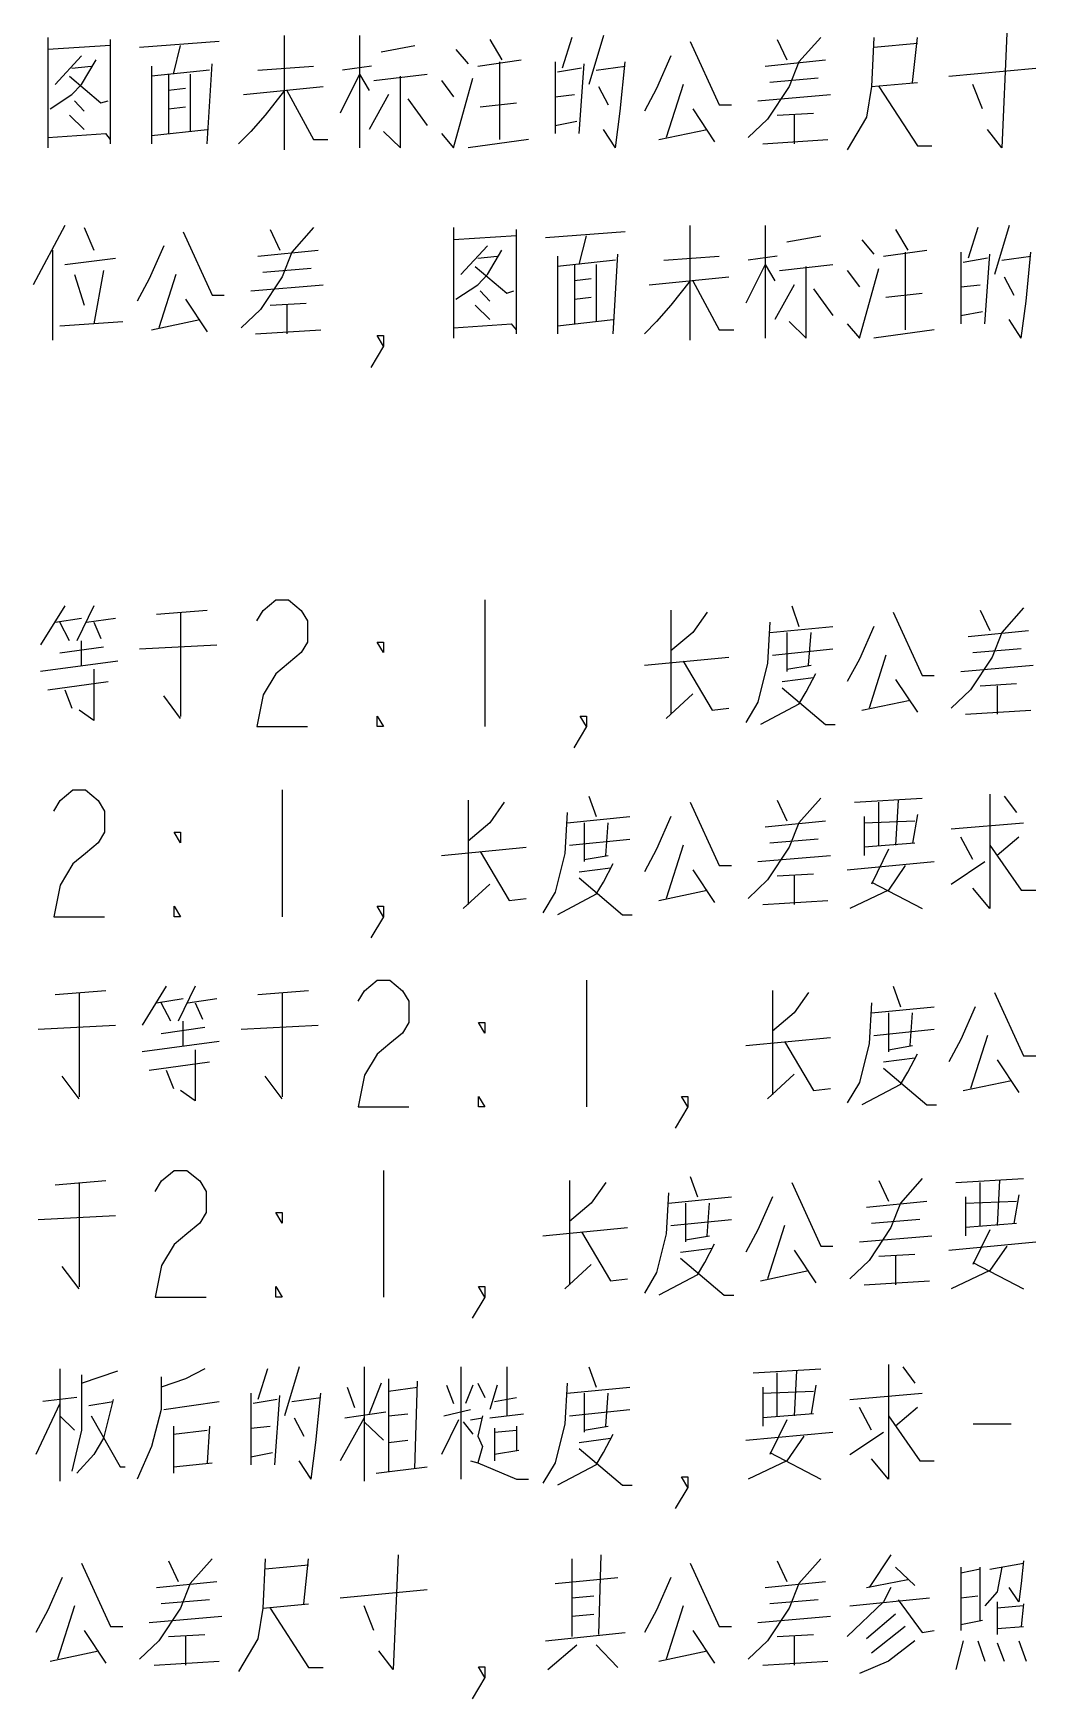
# Model space of a CAD drawing. Header units: millimetres. Extents: x 0 to 420, y 0 to 297.
# Drawn here: x 64.79 to 84.55, y 47.23 to 80.07 of the extents above; entities that cross this region are included whole.
import ezdxf

# ---------------------------------------------------------------- set-up
doc = ezdxf.new("R2010")
doc.units = ezdxf.units.MM
doc.header["$LTSCALE"] = 23.1
doc.layers.get('0').update_dxf_attribs({"linetype": 'CONTINUOUS'})

msp = doc.modelspace()

# ---------------------------------------------------------------- linework, layer by layer
at = {"color": 2}
for p, q in [((65.0775, 79.9849), (65.0775, 77.8075)), ((65.0775, 79.9446), (65.0775, 77.9285)), ((66.3156, 79.8236), (65.0775, 79.743)), ((66.3156, 77.9688), (66.3156, 79.9446)), ((68.4585, 79.9043), (66.8871, 79.7833)), ((67.5537, 79.2591), (67.6966, 79.8236)), ((69.7442, 77.7672), (69.7442, 80.0252)), ((71.2204, 80.0252), (71.2204, 77.8075)), ((71.649, 79.7026), (72.3156, 79.8236)), ((73.7918, 79.9446), (74.0299, 79.5414)), ((75.4109, 79.9849), (75.2204, 79.3801)), ((76.0299, 80.0252), (75.7442, 79.0575)), ((79.4585, 79.9446), (79.649, 79.5414)), ((82.2204, 79.8639), (81.3632, 79.7833)), ((82.1251, 79.0978), (82.2204, 79.9849)), ((65.7442, 79.622), (65.2204, 79.0575)), ((73.1251, 79.743), (73.3632, 79.4607)), ((73.5537, 79.4204), (74.4109, 79.5414)), ((73.9823, 79.501), (73.9823, 77.9688)), ((75.0775, 79.501), (75.0775, 78.0897)), ((79.2204, 79.4204), (80.4109, 79.5414)), ((65.5537, 79.3801), (65.9347, 79.4204)), ((67.1251, 79.4204), (67.1251, 77.8881)), ((68.268, 79.3397), (67.1251, 79.2188)), ((67.4585, 79.2591), (67.4585, 78.0897)), ((67.8871, 79.2591), (67.8871, 78.1301)), ((68.2204, 77.8881), (68.3156, 79.4607)), ((69.2204, 79.3397), (70.3156, 79.4204)), ((71.2204, 79.2591), (70.8394, 78.493)), ((71.4585, 79.4204), (70.887, 79.3397)), ((71.2204, 79.2591), (71.4109, 78.9365)), ((71.5061, 79.1381), (72.5537, 79.2591)), ((72.0299, 77.8075), (72.0299, 79.2188)), ((72.8394, 79.1381), (73.0775, 78.8155)), ((75.6013, 79.3801), (75.1251, 79.2994)), ((75.5537, 78.0897), (75.649, 79.4607)), ((75.8871, 79.3397), (76.4585, 79.4204)), ((80.268, 79.1785), (79.3156, 79.0978)), ((82.8394, 79.2188), (84.5537, 79.3801)), ((65.1251, 78.5736), (65.5537, 78.8559)), ((67.7918, 78.9768), (67.4585, 78.9365)), ((68.9347, 78.8559), (70.5061, 79.0172)), ((71.7918, 78.8559), (71.4109, 78.1704)), ((75.0775, 78.8155), (75.4585, 78.8559)), ((75.9347, 79.0172), (76.1251, 78.6543)), ((77.6013, 79.0575), (77.268, 78.0091)), ((79.0775, 78.7349), (80.5061, 78.8559)), ((81.3156, 79.0172), (82.2204, 79.0978)), ((83.5061, 78.5736), (83.3156, 79.0575)), ((65.6013, 78.7349), (65.7918, 78.5333)), ((67.4585, 78.5736), (67.7918, 78.6139)), ((72.1728, 78.7752), (72.5537, 78.251)), ((73.6013, 78.6139), (74.3156, 78.6946)), ((77.7918, 78.5736), (78.2204, 77.9285)), ((79.4585, 78.4526), (80.1728, 78.493)), ((65.5061, 78.4526), (65.7918, 78.1704)), ((67.1251, 78.0494), (68.2204, 78.1704)), ((75.0775, 78.251), (75.5061, 78.3317)), ((76.268, 77.8075), (76.0299, 78.1704)), ((77.1251, 77.9688), (78.0775, 78.1704)), ((79.7918, 78.4526), (79.7918, 77.8881)), ((65.0775, 78.0091), (66.2204, 78.0897)), ((72.0299, 77.8075), (71.6966, 78.1301)), ((74.5537, 77.9688), (73.3632, 77.8075)), ((79.1728, 77.8881), (80.4585, 77.9688)), ((65.4109, 76.2752), (64.7918, 75.1059)), ((65.7918, 76.2349), (65.9823, 75.7914)), ((69.4585, 76.1946), (69.649, 75.7914)), ((73.0775, 76.2349), (73.0775, 74.0575)), ((73.0775, 76.1946), (73.0775, 74.1785)), ((74.3156, 74.2188), (74.3156, 76.1946)), ((77.7442, 74.0172), (77.7442, 76.2752)), ((79.2204, 76.2752), (79.2204, 74.0575)), ((81.7918, 76.1946), (82.0299, 75.7914)), ((83.4109, 76.2349), (83.2204, 75.6301)), ((84.0299, 76.2752), (83.7442, 75.3075)), ((74.3156, 76.0736), (73.0775, 75.993)), ((73.7442, 75.872), (73.2204, 75.3075)), ((76.4585, 76.1543), (74.8871, 76.0333)), ((75.5537, 75.5091), (75.6966, 76.0736)), ((79.649, 75.9526), (80.3156, 76.0736)), ((81.1251, 75.993), (81.3632, 75.7107)), ((65.1728, 75.7914), (65.1728, 74.0172)), ((65.4109, 75.5091), (66.4109, 75.6301)), ((69.2204, 75.6704), (70.4109, 75.7914)), ((73.5537, 75.6301), (73.9347, 75.6704)), ((75.1251, 75.6704), (75.1251, 74.1381)), ((76.268, 75.5897), (75.1251, 75.4688)), ((76.2204, 74.1381), (76.3156, 75.7107)), ((77.2204, 75.5897), (78.3156, 75.6704)), ((79.4585, 75.6704), (78.887, 75.5897)), ((81.5537, 75.6704), (82.4109, 75.7914)), ((81.9823, 75.751), (81.9823, 74.2188)), ((83.0775, 75.751), (83.0775, 74.3397)), ((83.6013, 75.6301), (83.1251, 75.5494)), ((83.5537, 74.3397), (83.649, 75.7107)), ((83.8871, 75.5897), (84.4585, 75.6704)), ((65.6013, 75.3075), (65.7918, 74.7026)), ((66.1728, 75.3881), (65.9823, 74.3397)), ((67.6013, 75.3075), (67.268, 74.2591)), ((70.268, 75.4284), (69.3156, 75.3478)), ((75.4585, 75.5091), (75.4585, 74.3397)), ((75.7918, 75.2268), (75.4585, 75.1865)), ((75.8871, 75.5091), (75.8871, 74.3801)), ((76.9347, 75.1059), (78.5061, 75.2672)), ((79.2204, 75.5091), (78.8394, 74.743)), ((79.2204, 75.5091), (79.4109, 75.1865)), ((79.5061, 75.3881), (80.5537, 75.5091)), ((80.0299, 74.0575), (80.0299, 75.4688)), ((80.8394, 75.3881), (81.0775, 75.0655)), ((83.9347, 75.2672), (84.1251, 74.9043)), ((69.0775, 74.9849), (70.5061, 75.1059)), ((73.1251, 74.8236), (73.5537, 75.1059)), ((73.6013, 74.9849), (73.7918, 74.7833)), ((79.7918, 75.1059), (79.4109, 74.4204)), ((80.1728, 75.0252), (80.5537, 74.501)), ((81.6013, 74.8639), (82.3156, 74.9446)), ((83.0775, 75.0655), (83.4585, 75.1059)), ((67.7918, 74.8236), (68.2204, 74.1785)), ((69.4585, 74.7026), (70.1728, 74.743)), ((69.7918, 74.7026), (69.7918, 74.1381)), ((73.5061, 74.7026), (73.7918, 74.4204)), ((75.4585, 74.8236), (75.7918, 74.8639)), ((83.0775, 74.501), (83.5061, 74.5817)), ((65.3156, 74.2994), (66.5537, 74.3801)), ((67.1251, 74.2188), (68.0775, 74.4204)), ((69.1728, 74.1381), (70.4585, 74.2188)), ((73.0775, 74.2591), (74.2204, 74.3397)), ((75.1251, 74.2994), (76.2204, 74.4204)), ((80.0299, 74.0575), (79.6966, 74.3801)), ((82.5537, 74.2188), (81.3632, 74.0575)), ((84.268, 74.0575), (84.0299, 74.4204)), ((65.4109, 68.7752), (64.9347, 68.0091)), ((65.9823, 68.7752), (65.649, 68.0897)), ((67.2204, 68.6139), (68.2204, 68.6946)), ((67.6966, 68.6543), (67.6966, 66.5978)), ((73.6966, 68.8962), (73.6966, 66.3962)), ((77.3632, 68.6946), (77.3632, 66.6381)), ((79.7442, 68.7752), (79.887, 68.372)), ((83.4585, 68.6946), (83.649, 68.2913)), ((65.2204, 68.4526), (65.7442, 68.5333)), ((65.5061, 68.0897), (65.3156, 68.4526)), ((65.8394, 68.4526), (66.4109, 68.5333)), ((65.9823, 68.4526), (66.1251, 68.1301)), ((79.3156, 68.251), (80.5537, 68.372)), ((65.7442, 67.6059), (65.7442, 68.0897)), ((66.8871, 67.9285), (68.4109, 68.0091)), ((79.649, 68.251), (79.649, 67.4849)), ((80.0775, 67.6059), (80.1251, 68.251)), ((83.2204, 68.1704), (84.4109, 68.2913)), ((66.4585, 67.6865), (64.9347, 67.4849)), ((65.3156, 67.8478), (66.1728, 67.9688)), ((76.8394, 67.6059), (78.5061, 67.7672)), ((79.3632, 67.8075), (80.5537, 67.9285)), ((81.6013, 67.8075), (81.268, 66.7591)), ((84.268, 67.9285), (83.3156, 67.8478)), ((65.9823, 67.5252), (65.9823, 66.5172)), ((79.5537, 67.2833), (80.1728, 67.3639)), ((79.649, 67.5252), (80.1251, 67.6059)), ((81.7918, 67.3236), (82.2204, 66.6784)), ((83.0775, 67.4849), (84.5061, 67.6059)), ((65.0775, 67.122), (66.268, 67.2833)), ((65.4109, 67.122), (65.5537, 66.7591)), ((67.6966, 66.5575), (67.3632, 67.001)), ((77.7918, 67.0414), (77.268, 66.5575)), ((83.4585, 67.2026), (84.1728, 67.243)), ((83.7918, 67.2026), (83.7918, 66.6381)), ((79.887, 66.8397), (79.1251, 66.4365)), ((81.1251, 66.7188), (82.0775, 66.9204)), ((83.1728, 66.6381), (84.4585, 66.7188)), ((69.6966, 65.1462), (69.6966, 62.6462)), ((75.7442, 65.0252), (75.8871, 64.622)), ((83.9347, 65.0252), (84.1728, 64.7026)), ((73.3632, 64.9446), (73.3632, 62.8881)), ((79.4585, 64.9446), (79.649, 64.5413)), ((80.9823, 64.9043), (82.3156, 64.9849)), ((81.4585, 64.0575), (81.4585, 64.9043)), ((81.8394, 64.9446), (81.7918, 64.0575)), ((75.3156, 64.501), (76.5537, 64.622)), ((75.649, 64.501), (75.649, 63.7349)), ((76.0775, 63.8559), (76.1251, 64.501)), ((79.2204, 64.4204), (80.4109, 64.5413)), ((81.1728, 64.622), (81.1728, 63.8559)), ((81.1728, 64.501), (82.1728, 64.5413)), ((82.2204, 64.6623), (82.1251, 64.0978)), ((82.887, 64.3801), (84.3156, 64.501)), ((75.3632, 64.0575), (76.5537, 64.1785)), ((77.6013, 64.0575), (77.268, 63.0091)), ((80.268, 64.1785), (79.3156, 64.0978)), ((82.1728, 64.0978), (81.1728, 64.0172)), ((83.3156, 63.7752), (83.0775, 64.2188)), ((84.2204, 64.2188), (83.7918, 63.8559)), ((72.8394, 63.8559), (74.5061, 64.0172)), ((75.649, 63.7752), (76.1251, 63.8559)), ((79.0775, 63.7349), (80.5061, 63.8559)), ((80.8394, 63.5736), (82.5537, 63.7349)), ((81.649, 63.9768), (81.3156, 63.2914)), ((82.887, 63.2914), (83.5537, 63.7349)), ((75.5537, 63.5333), (76.1728, 63.6139)), ((77.7918, 63.5736), (78.2204, 62.9284)), ((79.4585, 63.4526), (80.1728, 63.493)), ((79.7918, 63.4526), (79.7918, 62.8881)), ((73.7918, 63.2914), (73.268, 62.8075)), ((75.8871, 63.0897), (75.1251, 62.6865)), ((77.1251, 62.9688), (78.0775, 63.1704)), ((81.3156, 63.3317), (82.3156, 62.8075)), ((79.1728, 62.8881), (80.4585, 62.9688)), ((65.2204, 61.1139), (66.2204, 61.1946)), ((65.6966, 61.1543), (65.6966, 59.0978)), ((67.4109, 61.2752), (66.9347, 60.5091)), ((67.9823, 61.2752), (67.649, 60.5897)), ((69.2204, 61.1139), (70.2204, 61.1946)), ((69.6966, 61.1543), (69.6966, 59.0978)), ((75.6966, 61.3962), (75.6966, 58.8962)), ((79.3632, 61.1946), (79.3632, 59.1381)), ((81.7442, 61.2752), (81.887, 60.872)), ((67.2204, 60.9526), (67.7442, 61.0333)), ((67.5061, 60.5897), (67.3156, 60.9526)), ((67.8394, 60.9526), (68.4109, 61.0333)), ((67.9823, 60.9526), (68.1251, 60.6301)), ((81.3156, 60.751), (82.5537, 60.872)), ((81.649, 60.751), (81.649, 59.9849)), ((82.0775, 60.1059), (82.1251, 60.751)), ((64.8871, 60.4284), (66.4109, 60.5091)), ((67.3156, 60.3478), (68.1728, 60.4688)), ((67.7442, 60.1059), (67.7442, 60.5897)), ((68.887, 60.4284), (70.4109, 60.5091)), ((81.3632, 60.3075), (82.5537, 60.4284)), ((68.4585, 60.1865), (66.9347, 59.9849)), ((78.8394, 60.1059), (80.5061, 60.2672)), ((81.649, 60.0252), (82.1251, 60.1059)), ((83.6013, 60.3075), (83.268, 59.2591)), ((67.0775, 59.622), (68.268, 59.7833)), ((67.9823, 60.0252), (67.9823, 59.0172)), ((81.5537, 59.7833), (82.1728, 59.8639)), ((83.7918, 59.8236), (84.2204, 59.1784)), ((65.6966, 59.0575), (65.3632, 59.501)), ((67.4109, 59.622), (67.5537, 59.2591)), ((69.6966, 59.0575), (69.3632, 59.501)), ((79.7918, 59.5414), (79.268, 59.0575)), ((81.887, 59.3397), (81.1251, 58.9365)), ((83.1251, 59.2188), (84.0775, 59.4204)), ((71.6966, 57.6462), (71.6966, 55.1462)), ((77.7442, 57.5252), (77.8871, 57.122)), ((82.9823, 57.4043), (84.3156, 57.4849)), ((65.2204, 57.3639), (66.2204, 57.4446)), ((65.6966, 57.4043), (65.6966, 55.3478)), ((75.3632, 57.4446), (75.3632, 55.3881)), ((81.4585, 57.4446), (81.649, 57.0414)), ((83.4585, 56.5575), (83.4585, 57.4043)), ((83.8394, 57.4446), (83.7918, 56.5575)), ((84.2204, 57.1623), (84.1251, 56.5978)), ((77.3156, 57.001), (78.5537, 57.122)), ((77.649, 57.001), (77.649, 56.2349)), ((78.0775, 56.3559), (78.1251, 57.001)), ((81.2204, 56.9204), (82.4109, 57.0414)), ((83.1728, 57.122), (83.1728, 56.3559)), ((83.1728, 57.001), (84.1728, 57.0414)), ((64.8871, 56.6784), (66.4109, 56.7591)), ((74.8394, 56.3559), (76.5061, 56.5172)), ((77.3632, 56.5575), (78.5537, 56.6784)), ((79.6013, 56.5575), (79.268, 55.5091)), ((82.268, 56.6784), (81.3156, 56.5978)), ((84.1728, 56.5978), (83.1728, 56.5172)), ((77.649, 56.2752), (78.1251, 56.3559)), ((81.0775, 56.2349), (82.5061, 56.3559)), ((82.8394, 56.0736), (84.5537, 56.2349)), ((83.649, 56.4768), (83.3156, 55.7914)), ((77.5537, 56.0333), (78.1728, 56.1139)), ((79.7918, 56.0736), (80.2204, 55.4284)), ((81.4585, 55.9526), (82.1728, 55.993)), ((81.7918, 55.9526), (81.7918, 55.3881)), ((83.3156, 55.8317), (84.3156, 55.3075)), ((65.6966, 55.3075), (65.3632, 55.751)), ((75.7918, 55.7914), (75.268, 55.3075)), ((77.8871, 55.5897), (77.1251, 55.1865)), ((79.1251, 55.4688), (80.0775, 55.6704)), ((81.1728, 55.3881), (82.4585, 55.4688)), ((65.3156, 53.7349), (65.3156, 51.5172)), ((65.7442, 53.4526), (66.4585, 53.6946)), ((69.4109, 53.7349), (69.2204, 53.1301)), ((70.0299, 53.7752), (69.7442, 52.8075)), ((71.3156, 53.7752), (71.3156, 51.5172)), ((71.7918, 53.5333), (71.7918, 51.7188)), ((73.2204, 53.7752), (73.2204, 51.5575)), ((74.1251, 53.7752), (74.1251, 52.8075)), ((75.7442, 53.7752), (75.8871, 53.372)), ((78.9823, 53.6543), (80.3156, 53.7349)), ((79.4585, 52.8075), (79.4585, 53.6543)), ((79.8394, 53.6946), (79.7918, 52.8075)), ((81.9347, 53.7752), (82.1728, 53.4526)), ((69.0775, 53.251), (69.0775, 51.8397)), ((69.5537, 51.8397), (69.649, 53.2107)), ((70.9823, 53.372), (71.1251, 52.9688)), ((71.649, 53.4526), (71.4109, 52.8478)), ((71.7918, 53.2914), (72.3632, 53.372)), ((72.3156, 51.7591), (72.3632, 53.493)), ((72.9347, 53.4123), (73.0775, 53.0494)), ((73.4585, 53.4123), (73.3156, 53.0494)), ((73.5537, 53.4526), (73.6966, 53.1704)), ((73.9347, 53.4123), (73.7918, 52.9284)), ((75.3156, 53.251), (76.5537, 53.372)), ((75.649, 53.251), (75.649, 52.4849)), ((76.0775, 52.6059), (76.1251, 53.251)), ((79.1728, 53.372), (79.1728, 52.6059)), ((79.1728, 53.251), (80.1728, 53.2914)), ((80.2204, 53.4123), (80.1251, 52.8478)), ((80.887, 53.1301), (82.3156, 53.251)), ((65.3156, 53.0494), (64.8394, 52.0414)), ((65.649, 53.1704), (64.9823, 53.0897)), ((65.8871, 53.0091), (66.3632, 53.0897)), ((67.3632, 52.9284), (68.4585, 53.0897)), ((69.6013, 53.1301), (69.1251, 53.0494)), ((69.887, 53.0897), (70.4585, 53.1704)), ((70.9347, 52.7672), (71.7442, 52.8881)), ((72.887, 52.8075), (73.4109, 52.9284)), ((73.8871, 53.0897), (74.3156, 53.1704)), ((75.3632, 52.8075), (76.5537, 52.9284)), ((81.3156, 52.5252), (81.0775, 52.9688)), ((82.2204, 52.9688), (81.7918, 52.6059)), ((65.3156, 52.8075), (65.6013, 52.5252)), ((67.5537, 52.6059), (67.5537, 51.6785)), ((68.268, 52.6059), (68.2204, 51.8801)), ((69.0775, 52.5655), (69.4585, 52.6059)), ((69.9347, 52.7672), (70.1251, 52.4043)), ((71.3156, 52.7672), (70.8394, 51.9204)), ((71.3156, 52.6865), (71.6966, 52.3236)), ((71.7918, 52.8075), (72.1728, 52.8478)), ((73.1728, 52.7268), (72.8394, 52.0414)), ((73.268, 52.6865), (73.4585, 52.4446)), ((73.4109, 52.7268), (73.649, 52.7672)), ((73.7918, 52.7672), (74.4585, 52.8478)), ((73.8871, 52.5655), (73.8871, 51.9204)), ((74.3156, 52.6059), (74.3156, 52.122)), ((75.649, 52.5252), (76.1251, 52.6059)), ((80.1728, 52.8478), (79.1728, 52.7672)), ((79.649, 52.7268), (79.3156, 52.0414)), ((83.3216, 52.6462), (84.0716, 52.6462)), ((67.5537, 52.4446), (68.2204, 52.5252)), ((71.7918, 52.2833), (72.1728, 52.3236)), ((73.8871, 52.4849), (74.3156, 52.5252)), ((75.5537, 52.2833), (76.1728, 52.3639)), ((78.8394, 52.3236), (80.5537, 52.4849)), ((80.887, 52.0414), (81.5537, 52.4849)), ((69.0775, 52.001), (69.5061, 52.0817)), ((70.268, 51.5575), (70.0299, 51.9204)), ((74.3632, 52.122), (73.8871, 52.0414)), ((79.3156, 52.0817), (80.3156, 51.5575)), ((67.5537, 51.7994), (68.3156, 51.8801)), ((71.5537, 51.6785), (72.5537, 51.7994)), ((75.8871, 51.8397), (75.1251, 51.4365)), ((67.4585, 49.9446), (67.649, 49.5414)), ((70.1251, 49.0978), (70.2204, 49.9849)), ((75.4109, 49.9849), (75.4109, 48.4526)), ((75.9823, 50.0655), (75.9347, 48.493)), ((79.4585, 49.9446), (79.649, 49.5414)), ((81.6966, 50.0655), (81.268, 49.4204)), ((70.2204, 49.8639), (69.3632, 49.7833)), ((75.0775, 49.501), (76.3156, 49.622)), ((81.7918, 49.8236), (82.1728, 49.4607)), ((83.0775, 49.8236), (83.0775, 48.5736)), ((83.4585, 49.7833), (83.0775, 49.7026)), ((83.4585, 48.7752), (83.4585, 49.8236)), ((83.649, 49.7833), (84.3156, 49.9043)), ((67.2204, 49.4204), (68.4109, 49.5414)), ((70.8394, 49.2188), (72.5537, 49.3801)), ((75.4109, 49.2188), (75.8394, 49.2591)), ((79.2204, 49.4204), (80.4109, 49.5414)), ((81.2204, 49.4204), (82.0299, 49.5817)), ((83.0775, 49.2188), (83.4109, 49.2591)), ((65.6013, 49.0575), (65.268, 48.0091)), ((68.268, 49.1784), (67.3156, 49.0978)), ((69.3156, 49.0172), (70.2204, 49.0978)), ((71.5061, 48.5736), (71.3156, 49.0575)), ((77.6013, 49.0575), (77.268, 48.0091)), ((80.268, 49.1784), (79.3156, 49.0978)), ((80.887, 49.0575), (82.4585, 49.2188)), ((83.7918, 49.1381), (83.7918, 48.493)), ((84.3156, 49.0575), (83.7918, 49.0172)), ((84.3156, 49.0978), (84.268, 48.6543)), ((67.0775, 48.7349), (68.5061, 48.8559)), ((75.4109, 48.8559), (75.8394, 48.8962)), ((79.0775, 48.7349), (80.5061, 48.8559)), ((81.7918, 48.8962), (81.2204, 48.4123)), ((81.9823, 48.6543), (81.3156, 48.1301)), ((83.0775, 48.6946), (83.5061, 48.7752)), ((83.7918, 48.6139), (84.3156, 48.6543)), ((65.7918, 48.5736), (66.2204, 47.9285)), ((67.4585, 48.4526), (68.1728, 48.493)), ((67.7918, 48.4526), (67.7918, 47.8881)), ((74.8871, 48.372), (76.4585, 48.5333)), ((74.9347, 47.8075), (75.5061, 48.2913)), ((75.8871, 48.2913), (76.3156, 47.8478)), ((77.7918, 48.5736), (78.2204, 47.9285)), ((79.4585, 48.4526), (80.1728, 48.493)), ((79.7918, 48.4526), (79.7918, 47.8881)), ((83.1251, 48.372), (82.9823, 47.8075)), ((83.4109, 48.372), (83.5537, 47.9688)), ((83.7918, 48.3317), (83.9347, 47.9688)), ((84.2204, 48.372), (84.3632, 47.9688)), ((65.1251, 47.9688), (66.0775, 48.1704)), ((67.1728, 47.8881), (68.4585, 47.9688)), ((77.1251, 47.9688), (78.0775, 48.1704)), ((79.1728, 47.8881), (80.4585, 47.9688))]:
    msp.add_line(p, q, dxfattribs=at)
for points in [[(77.7442, 79.9043), (78.3156, 78.6543), (78.5537, 78.6543)], [(80.3156, 79.9849), (79.887, 79.501), (79.6966, 79.0172), (79.268, 78.372), (78.887, 78.0091)], [(81.3632, 79.9849), (81.3156, 79.0172), (81.2204, 78.4123), (80.8394, 77.7672)], [(83.9823, 80.0655), (83.8871, 77.8075), (83.6013, 78.1704)], [(65.5537, 78.8559), (65.7442, 79.0575), (66.0299, 79.5414)], [(76.268, 77.8075), (76.3632, 78.5333), (76.4585, 79.501)], [(77.3632, 79.622), (77.0775, 78.9768), (76.8394, 78.5333)], [(65.5061, 79.2188), (66.1251, 78.6946), (66.268, 78.7349)], [(72.8394, 78.0897), (73.0775, 77.8075), (73.4585, 79.1785)], [(69.7442, 78.9365), (69.3632, 78.4526), (69.0775, 78.1301), (68.8394, 77.8881)], [(69.7918, 78.9365), (70.3156, 77.9688), (70.6013, 77.9688)], [(81.4585, 79.0172), (82.2204, 77.8478), (82.5061, 77.8478)], [(66.3156, 77.8881), (66.3156, 77.9688), (66.2204, 78.0897)], [(70.3156, 76.2349), (69.887, 75.751), (69.6966, 75.2672), (69.268, 74.622), (68.887, 74.2591)], [(67.3632, 75.872), (67.0775, 75.2268), (66.8394, 74.7833)], [(67.7442, 76.1543), (68.3156, 74.9043), (68.5537, 74.9043)], [(73.5537, 75.1059), (73.7442, 75.3075), (74.0299, 75.7914)], [(84.268, 74.0575), (84.3632, 74.7833), (84.4585, 75.751)], [(73.5061, 75.4688), (74.1251, 74.9446), (74.268, 74.9849)], [(80.8394, 74.3397), (81.0775, 74.0575), (81.4585, 75.4284)], [(77.7442, 75.1865), (77.3632, 74.7026), (77.0775, 74.3801), (76.8394, 74.1381)], [(77.7918, 75.1865), (78.3156, 74.2188), (78.6013, 74.2188)], [(74.3156, 74.1381), (74.3156, 74.2188), (74.2204, 74.3397)], [(71.6966, 73.8962), (71.5716, 74.1045), (71.6966, 74.1045), (71.6966, 73.8962), (71.4466, 73.4795)], [(69.1966, 68.4795), (69.3216, 68.6879), (69.5716, 68.8962), (69.8216, 68.8962), (70.0716, 68.6879), (70.1966, 68.4795), (70.1966, 68.0629), (70.0716, 67.8545), (69.8216, 67.6462), (69.5716, 67.4379), (69.3216, 67.0212), (69.1966, 66.3962), (70.1966, 66.3962)], [(78.0775, 68.6543), (77.7918, 68.251), (77.3632, 67.8881)], [(81.7442, 68.6543), (82.3156, 67.4043), (82.5537, 67.4043)], [(84.3156, 68.7349), (83.8871, 68.251), (83.6966, 67.7672), (83.268, 67.122), (82.887, 66.7591)], [(79.3156, 68.4526), (79.268, 67.6462), (79.0775, 66.8801), (78.8394, 66.4768)], [(81.3632, 68.372), (81.0775, 67.7268), (80.8394, 67.2833)], [(71.6966, 68.0629), (71.6966, 67.8545), (71.5716, 68.0629), (71.6966, 68.0629)], [(77.6013, 67.6865), (78.1728, 66.7188), (78.5061, 66.7591)], [(79.887, 66.8397), (80.0299, 67.0817), (80.2204, 67.4446)], [(79.5537, 67.1623), (80.4109, 66.4365), (80.6013, 66.4365)], [(65.9823, 66.5575), (65.9823, 66.5172), (65.6966, 66.7188)], [(71.6966, 66.3962), (71.5716, 66.3962), (71.5716, 66.6045), (71.6966, 66.3962)], [(75.6966, 66.3962), (75.5716, 66.6045), (75.6966, 66.6045), (75.6966, 66.3962), (75.4466, 65.9795)], [(65.1966, 64.7295), (65.3216, 64.9379), (65.5716, 65.1462), (65.8216, 65.1462), (66.0716, 64.9379), (66.1966, 64.7295), (66.1966, 64.3129), (66.0716, 64.1045), (65.8216, 63.8962), (65.5716, 63.6879), (65.3216, 63.2712), (65.1966, 62.6462), (66.1966, 62.6462)], [(83.649, 65.0655), (83.649, 62.8075), (83.3156, 63.2107)], [(74.0775, 64.9043), (73.7918, 64.501), (73.3632, 64.1381)], [(75.3156, 64.7026), (75.268, 63.8962), (75.0775, 63.1301), (74.8394, 62.7268)], [(77.7442, 64.9043), (78.3156, 63.6543), (78.5537, 63.6543)], [(80.3156, 64.9849), (79.887, 64.501), (79.6966, 64.0172), (79.268, 63.372), (78.887, 63.0091)], [(77.3632, 64.622), (77.0775, 63.9768), (76.8394, 63.5333)], [(67.6966, 64.3129), (67.6966, 64.1045), (67.5716, 64.3129), (67.6966, 64.3129)], [(83.649, 64.0575), (84.268, 63.1704), (84.5537, 63.1704)], [(73.6013, 63.9365), (74.1728, 62.9688), (74.5061, 63.0091)], [(75.5537, 63.4123), (76.4109, 62.6865), (76.6013, 62.6865)], [(75.8871, 63.0897), (76.0299, 63.3317), (76.2204, 63.6946)], [(81.9823, 63.6543), (81.649, 63.1704), (80.887, 62.8075)], [(67.6966, 62.6462), (67.5716, 62.6462), (67.5716, 62.8545), (67.6966, 62.6462)], [(71.6966, 62.6462), (71.5716, 62.8545), (71.6966, 62.8545), (71.6966, 62.6462), (71.4466, 62.2295)], [(71.1966, 60.9795), (71.3216, 61.1879), (71.5716, 61.3962), (71.8216, 61.3962), (72.0716, 61.1879), (72.1966, 60.9795), (72.1966, 60.5629), (72.0716, 60.3545), (71.8216, 60.1462), (71.5716, 59.9379), (71.3216, 59.5212), (71.1966, 58.8962), (72.1966, 58.8962)], [(80.0775, 61.1543), (79.7918, 60.751), (79.3632, 60.3881)], [(83.7442, 61.1543), (84.3156, 59.9043), (84.5537, 59.9043)], [(81.3156, 60.9526), (81.268, 60.1462), (81.0775, 59.3801), (80.8394, 58.9768)], [(83.3632, 60.872), (83.0775, 60.2268), (82.8394, 59.7833)], [(73.6966, 60.5629), (73.6966, 60.3545), (73.5716, 60.5629), (73.6966, 60.5629)], [(79.6013, 60.1865), (80.1728, 59.2188), (80.5061, 59.2591)], [(81.887, 59.3397), (82.0299, 59.5817), (82.2204, 59.9446)], [(81.5537, 59.6623), (82.4109, 58.9365), (82.6013, 58.9365)], [(67.9823, 59.0575), (67.9823, 59.0172), (67.6966, 59.2188)], [(73.6966, 58.8962), (73.5716, 58.8962), (73.5716, 59.1045), (73.6966, 58.8962)], [(77.6966, 58.8962), (77.5716, 59.1045), (77.6966, 59.1045), (77.6966, 58.8962), (77.4466, 58.4795)], [(67.1966, 57.2295), (67.3216, 57.4379), (67.5716, 57.6462), (67.8216, 57.6462), (68.0716, 57.4379), (68.1966, 57.2295), (68.1966, 56.8129), (68.0716, 56.6045), (67.8216, 56.3962), (67.5716, 56.1879), (67.3216, 55.7712), (67.1966, 55.1462), (68.1966, 55.1462)], [(82.3156, 57.4849), (81.887, 57.001), (81.6966, 56.5172), (81.268, 55.872), (80.887, 55.5091)], [(76.0775, 57.4043), (75.7918, 57.001), (75.3632, 56.6381)], [(77.3156, 57.2026), (77.268, 56.3962), (77.0775, 55.6301), (76.8394, 55.2268)], [(79.7442, 57.4043), (80.3156, 56.1543), (80.5537, 56.1543)], [(69.6966, 56.8129), (69.6966, 56.6045), (69.5716, 56.8129), (69.6966, 56.8129)], [(79.3632, 57.122), (79.0775, 56.4768), (78.8394, 56.0333)], [(75.6013, 56.4365), (76.1728, 55.4688), (76.5061, 55.5091)], [(77.8871, 55.5897), (78.0299, 55.8317), (78.2204, 56.1946)], [(83.9823, 56.1543), (83.649, 55.6704), (82.887, 55.3075)], [(77.5537, 55.9123), (78.4109, 55.1865), (78.6013, 55.1865)], [(69.6966, 55.1462), (69.5716, 55.1462), (69.5716, 55.3545), (69.6966, 55.1462)], [(73.6966, 55.1462), (73.5716, 55.3545), (73.6966, 55.3545), (73.6966, 55.1462), (73.4466, 54.7295)], [(65.7442, 53.6139), (65.7442, 52.5252), (65.5537, 51.7188)], [(67.3156, 53.5736), (67.3156, 52.9284), (67.1251, 52.2026), (66.8394, 51.5575)], [(68.1728, 53.7349), (67.7918, 53.5333), (67.3156, 53.372)], [(81.649, 53.8155), (81.649, 51.5575), (81.3156, 51.9607)], [(70.268, 51.5575), (70.3632, 52.2833), (70.4585, 53.251)], [(75.3156, 53.4526), (75.268, 52.6462), (75.0775, 51.8801), (74.8394, 51.4768)], [(66.3632, 53.1301), (66.1728, 52.3639), (65.9823, 52.0414), (65.649, 51.6785)], [(65.9347, 52.8075), (66.5061, 51.7994), (66.6013, 51.7994)], [(73.649, 52.8075), (73.5537, 52.4043), (73.649, 52.2026), (73.5537, 51.8801)], [(81.649, 52.8075), (82.268, 51.9204), (82.5537, 51.9204)], [(75.8871, 51.8397), (76.0299, 52.0817), (76.2204, 52.4446)], [(79.9823, 52.4043), (79.649, 51.9204), (78.887, 51.5575)], [(73.4109, 51.9204), (73.5537, 51.8801), (74.3156, 51.5575), (74.5537, 51.5575)], [(75.5537, 52.1623), (76.4109, 51.4365), (76.6013, 51.4365)], [(77.6966, 51.3962), (77.5716, 51.6045), (77.6966, 51.6045), (77.6966, 51.3962), (77.4466, 50.9795)], [(68.3156, 49.9849), (67.8871, 49.501), (67.6966, 49.0172), (67.268, 48.372), (66.8871, 48.0091)], [(69.3632, 49.9849), (69.3156, 49.0172), (69.2204, 48.4123), (68.8394, 47.7672)], [(71.9823, 50.0655), (71.887, 47.8075), (71.6013, 48.1704)], [(80.3156, 49.9849), (79.887, 49.501), (79.6966, 49.0172), (79.268, 48.372), (78.887, 48.0091)], [(84.3156, 49.9446), (84.268, 49.501), (84.2204, 49.1381), (84.0299, 49.4204)], [(65.3632, 49.622), (65.0775, 48.9768), (64.8394, 48.5333)], [(65.7442, 49.9043), (66.3156, 48.6543), (66.5537, 48.6543)], [(77.3632, 49.622), (77.0775, 48.9768), (76.8394, 48.5333)], [(77.7442, 49.9043), (78.3156, 48.6543), (78.5537, 48.6543)], [(83.8871, 49.8236), (83.7918, 49.3397), (83.5537, 49.0575)], [(81.6966, 49.4204), (81.5537, 49.1381), (80.8394, 48.4526)], [(69.4585, 49.0172), (70.2204, 47.8478), (70.5061, 47.8478)], [(81.8394, 49.1784), (82.3156, 48.5333), (82.5537, 48.5736)], [(82.1728, 48.372), (81.649, 47.9688), (81.0775, 47.7268)], [(73.6966, 47.6462), (73.5716, 47.8545), (73.6966, 47.8545), (73.6966, 47.6462), (73.4466, 47.2295)]]:
    msp.add_lwpolyline(points, dxfattribs=at)

doc.saveas('drawing.dxf')
